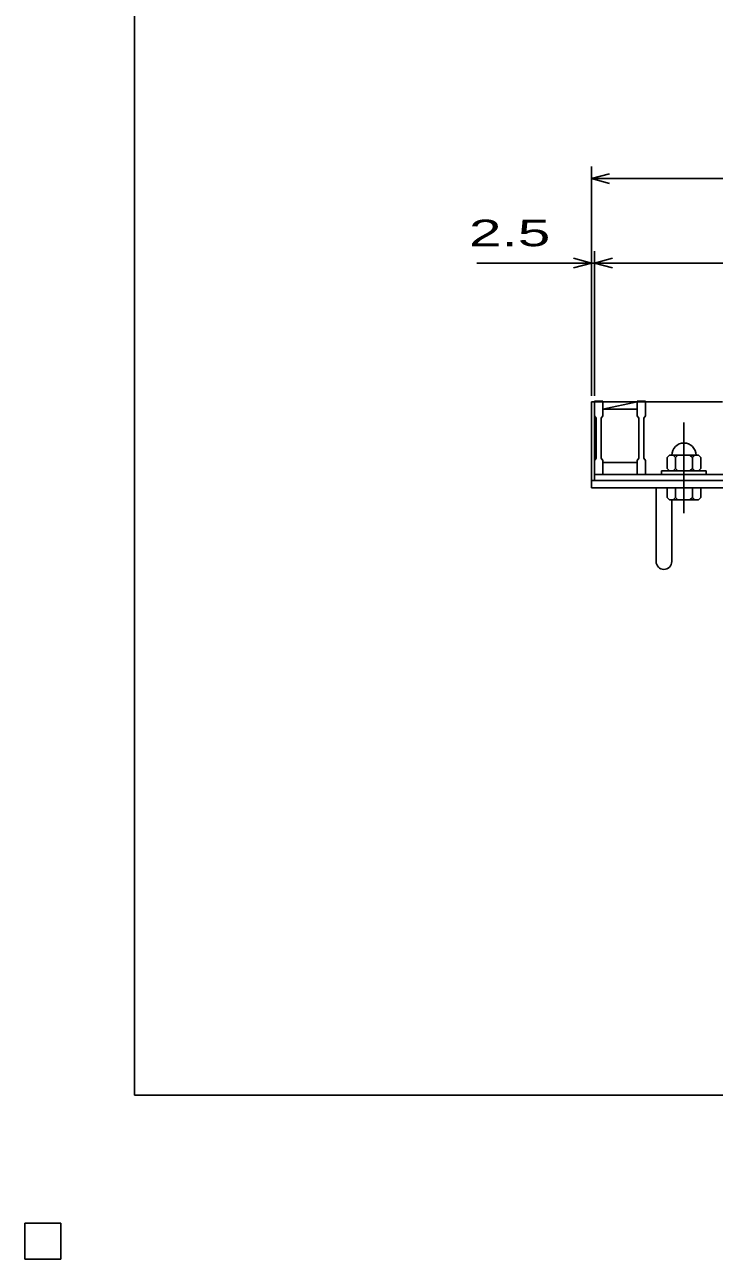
# Model space of a CAD drawing. Units: millimetres, scale not verified. Extents: x -1820 to 1731, y -1282 to 1054.
# Drawn here: x -1820 to -1249, y -1282 to -260 of the extents above; entities that cross this region are included whole.
import ezdxf
from ezdxf.enums import TextEntityAlignment as Align

# ---------------------------------------------------------------- set-up
doc = ezdxf.new("R2010")
doc.units = ezdxf.units.MM
doc.header["$LTSCALE"] = 10
doc.linetypes.add('CHAIN', pattern=[18.5, 12, -1.5, 3.5, -1.5])
for name, color, linetype, lineweight in [('0_2', 150, 'Continuous', 25), ('16', 3, 'Continuous', 25), ('19', 6, 'Continuous', 25), ('22', 4, 'Continuous', 25)]:
    doc.layers.add(name, color=color, linetype=linetype, lineweight=lineweight)
doc.styles.add('ベクトル', font='')
doc.styles.get('ベクトル').set_extended_font_data('ベクトル')

msp = doc.modelspace()

# ---------------------------------------------------------------- linework, layer by layer
at = {"layer": '0_2'}
for p, q in [((-1729, -1146.5), (-1729, 1053.5)), ((1731, -1146.5), (-1729, -1146.5))]:
    msp.add_line(p, q, dxfattribs=at)
at = {"layer": '16'}
for p, q in [((-1348, -572.5), (-1348, -571.8)), ((-1348, -571.8), (-1341, -571.8)), ((-1348, -572.5), (-1348, -584)), ((-1341, -572.5), (-1348, -572.5)), ((-1348, -572.5), (-1348, -622.5)), ((-1341, -571.8), (-1341, -572.5)), ((-1341, -584), (-1341, -572.5)), ((-1341, -572.5), (-1312.7, -572.5)), ((-1341, -578.5), (-1312.7, -572.5)), ((-1312.7, -572.5), (-1312.7, -571.8)), ((-1312.7, -571.8), (-1305.7, -571.8)), ((-1312.7, -572.5), (-1312.7, -584)), ((-1305.7, -572.5), (-1312.7, -572.5)), ((-1305.7, -571.8), (-1305.7, -572.5)), ((-1305.7, -584), (-1305.7, -572.5)), ((-1305.7, -572.5), (-1242.1, -572.5)), ((-1341, -578.5), (-1312.7, -578.5)), ((-1348, -584), (-1346.5, -586)), ((-1346.5, -586), (-1346.5, -619)), ((-1342.5, -586), (-1341, -584)), ((-1342.5, -619), (-1342.5, -586)), ((-1312.7, -584), (-1311.2, -586)), ((-1311.2, -586), (-1311.2, -619)), ((-1307.2, -586), (-1305.7, -584)), ((-1307.2, -619), (-1307.2, -586)), ((-1346.5, -619), (-1348, -621)), ((-1348, -621), (-1348, -632.5)), ((-1341, -621), (-1342.5, -619)), ((-1341, -632.5), (-1341, -621)), ((-1341, -622.5), (-1312.7, -622.5)), ((-1311.2, -619), (-1312.7, -621)), ((-1312.7, -621), (-1312.7, -632.5)), ((-1305.7, -621), (-1307.2, -619)), ((-1305.7, -632.5), (-1305.7, -621)), ((-1285.9, -616.5), (-1287.9, -618.5)), ((-1287.9, -627.5), (-1287.9, -618.5)), ((-1285.9, -616.5), (-1261.9, -616.5)), ((-1280.9, -618.5), (-1282.9, -616.5)), ((-1280.9, -618.5), (-1278.9, -616.5)), ((-1280.9, -627.5), (-1280.9, -618.5)), ((-1266.9, -618.5), (-1268.9, -616.5)), ((-1266.9, -618.5), (-1264.9, -616.5)), ((-1266.9, -627.5), (-1266.9, -618.5)), ((-1259.9, -618.5), (-1261.9, -616.5)), ((-1259.9, -627.5), (-1259.9, -618.5)), ((-1348, -632.5), (-1341, -632.5)), ((-1348, -632.5), (-353, -632.5)), ((-1348, -637.5), (-1348, -632.5)), ((-1312.7, -632.5), (-1305.7, -632.5)), ((-1305.7, -632.5), (-1242.1, -632.5)), ((-1292.4, -632.5), (-1292.4, -629.5)), ((-1292.4, -629.5), (-1255.4, -629.5)), ((-1292.4, -632.5), (-1255.4, -632.5)), ((-1287.9, -627.5), (-1285.9, -629.5)), ((-1282.9, -629.5), (-1280.9, -627.5)), ((-1280.9, -627.5), (-1278.9, -629.5)), ((-1268.9, -629.5), (-1266.9, -627.5)), ((-1266.9, -627.5), (-1264.9, -629.5)), ((-1261.9, -629.5), (-1259.9, -627.5)), ((-1255.4, -632.5), (-1255.4, -629.5)), ((-1348, -637.5), (-353, -637.5)), ((-1790, -1252.5), (-1820, -1252.5)), ((-1820, -1252.5), (-1820, -1282.5)), ((-1790, -1252.5), (-1820, -1252.5)), ((-1820, -1252.5), (-1820, -1282.5)), ((-1790, -1252.5), (-1820, -1252.5)), ((-1820, -1252.5), (-1820, -1282.5)), ((-1790, -1252.5), (-1820, -1252.5)), ((-1820, -1252.5), (-1820, -1282.5)), ((-1790, -1252.5), (-1820, -1252.5)), ((-1820, -1252.5), (-1820, -1282.5)), ((-1790, -1282.5), (-1790, -1252.5)), ((-1790, -1282.5), (-1790, -1252.5)), ((-1790, -1282.5), (-1790, -1252.5)), ((-1790, -1282.5), (-1790, -1252.5)), ((-1790, -1282.5), (-1790, -1252.5)), ((-1820, -1282.5), (-1790, -1282.5)), ((-1820, -1282.5), (-1790, -1282.5)), ((-1820, -1282.5), (-1790, -1282.5)), ((-1820, -1282.5), (-1790, -1282.5)), ((-1820, -1282.5), (-1790, -1282.5))]:
    msp.add_line(p, q, dxfattribs=at)
at = {"layer": '16', "linetype": 'CHAIN'}
msp.add_line((-1273.9, -664.5), (-1273.9, -589.5), dxfattribs=at)
at = {"layer": '16'}
msp.add_arc((-1273.9, -616.5), 10, 0, 180, dxfattribs=at)
at = {"layer": '19'}
for p, q in [((-1350.5, -637.5), (-1350.5, -572.5)), ((-1350.5, -572.5), (-1348, -572.5)), ((-1350.5, -637.5), (-350.5, -637.5)), ((-1350.5, -643.5), (-1350.5, -637.5)), ((-350.5, -643.5), (-1350.5, -643.5)), ((-1297, -704.61), (-1297, -643.5)), ((-1287.9, -643.5), (-1287.9, -651.5)), ((-1259.9, -643.5), (-1287.9, -643.5)), ((-1280.9, -643.5), (-1280.9, -651.5)), ((-1266.9, -643.5), (-1266.9, -651.5)), ((-1259.9, -651.5), (-1259.9, -643.5)), ((-1287.9, -651.5), (-1285.9, -653.5)), ((-1285.9, -653.5), (-1261.9, -653.5)), ((-1284, -704.61), (-1284, -653.5)), ((-1280.9, -651.5), (-1282.9, -653.5)), ((-1278.9, -653.5), (-1280.9, -651.5)), ((-1266.9, -651.5), (-1268.9, -653.5)), ((-1264.9, -653.5), (-1266.9, -651.5)), ((-1261.9, -653.5), (-1259.9, -651.5))]:
    msp.add_line(p, q, dxfattribs=at)
msp.add_arc((-1290.5, -704.61), 6.5, 180, 0, dxfattribs=at)
at = {"layer": '22'}
for p, q in [((-1350.5, -567.5), (-1350.5, -377.5)), ((-1350.5, -387.5), (-1335.5, -383.5)), ((-1335.5, -391.5), (-1350.5, -387.5)), ((-1350.5, -387.5), (-350.5, -387.5)), ((-1350.5, -567.5), (-1350.5, -447.5)), ((-1348, -567.5), (-1348, -447.5)), ((-1445.5, -457.5), (-1350.5, -457.5)), ((-1350.5, -457.5), (-1365.5, -453.5)), ((-1365.5, -461.5), (-1350.5, -457.5)), ((-1350.5, -457.5), (-1348, -457.5)), ((-1348, -457.5), (-1333, -453.5)), ((-1333, -461.5), (-1348, -457.5)), ((-1348, -457.5), (-353, -457.5))]:
    msp.add_line(p, q, dxfattribs=at)
at = {"layer": '22', "color": 2}
for p, q in [((-1790, -1252.5), (-1820, -1252.5)), ((-1820, -1252.5), (-1820, -1282.5)), ((-1790, -1252.5), (-1820, -1252.5)), ((-1820, -1252.5), (-1820, -1282.5)), ((-1790, -1252.5), (-1820, -1252.5)), ((-1820, -1252.5), (-1820, -1282.5)), ((-1790, -1282.5), (-1790, -1252.5)), ((-1790, -1282.5), (-1790, -1252.5)), ((-1790, -1282.5), (-1790, -1252.5)), ((-1820, -1282.5), (-1790, -1282.5)), ((-1820, -1282.5), (-1790, -1282.5)), ((-1820, -1282.5), (-1790, -1282.5))]:
    msp.add_line(p, q, dxfattribs=at)

# ---------------------------------------------------------------- texts
at = {"layer": '22', "color": 2, "style": 'ベクトル', "width": 1.65}
msp.add_text(' 2.5 ', height=21.99, dxfattribs=at).set_placement((-1465.5, -432.5), align=Align.MIDDLE_LEFT)

doc.saveas('drawing.dxf')
